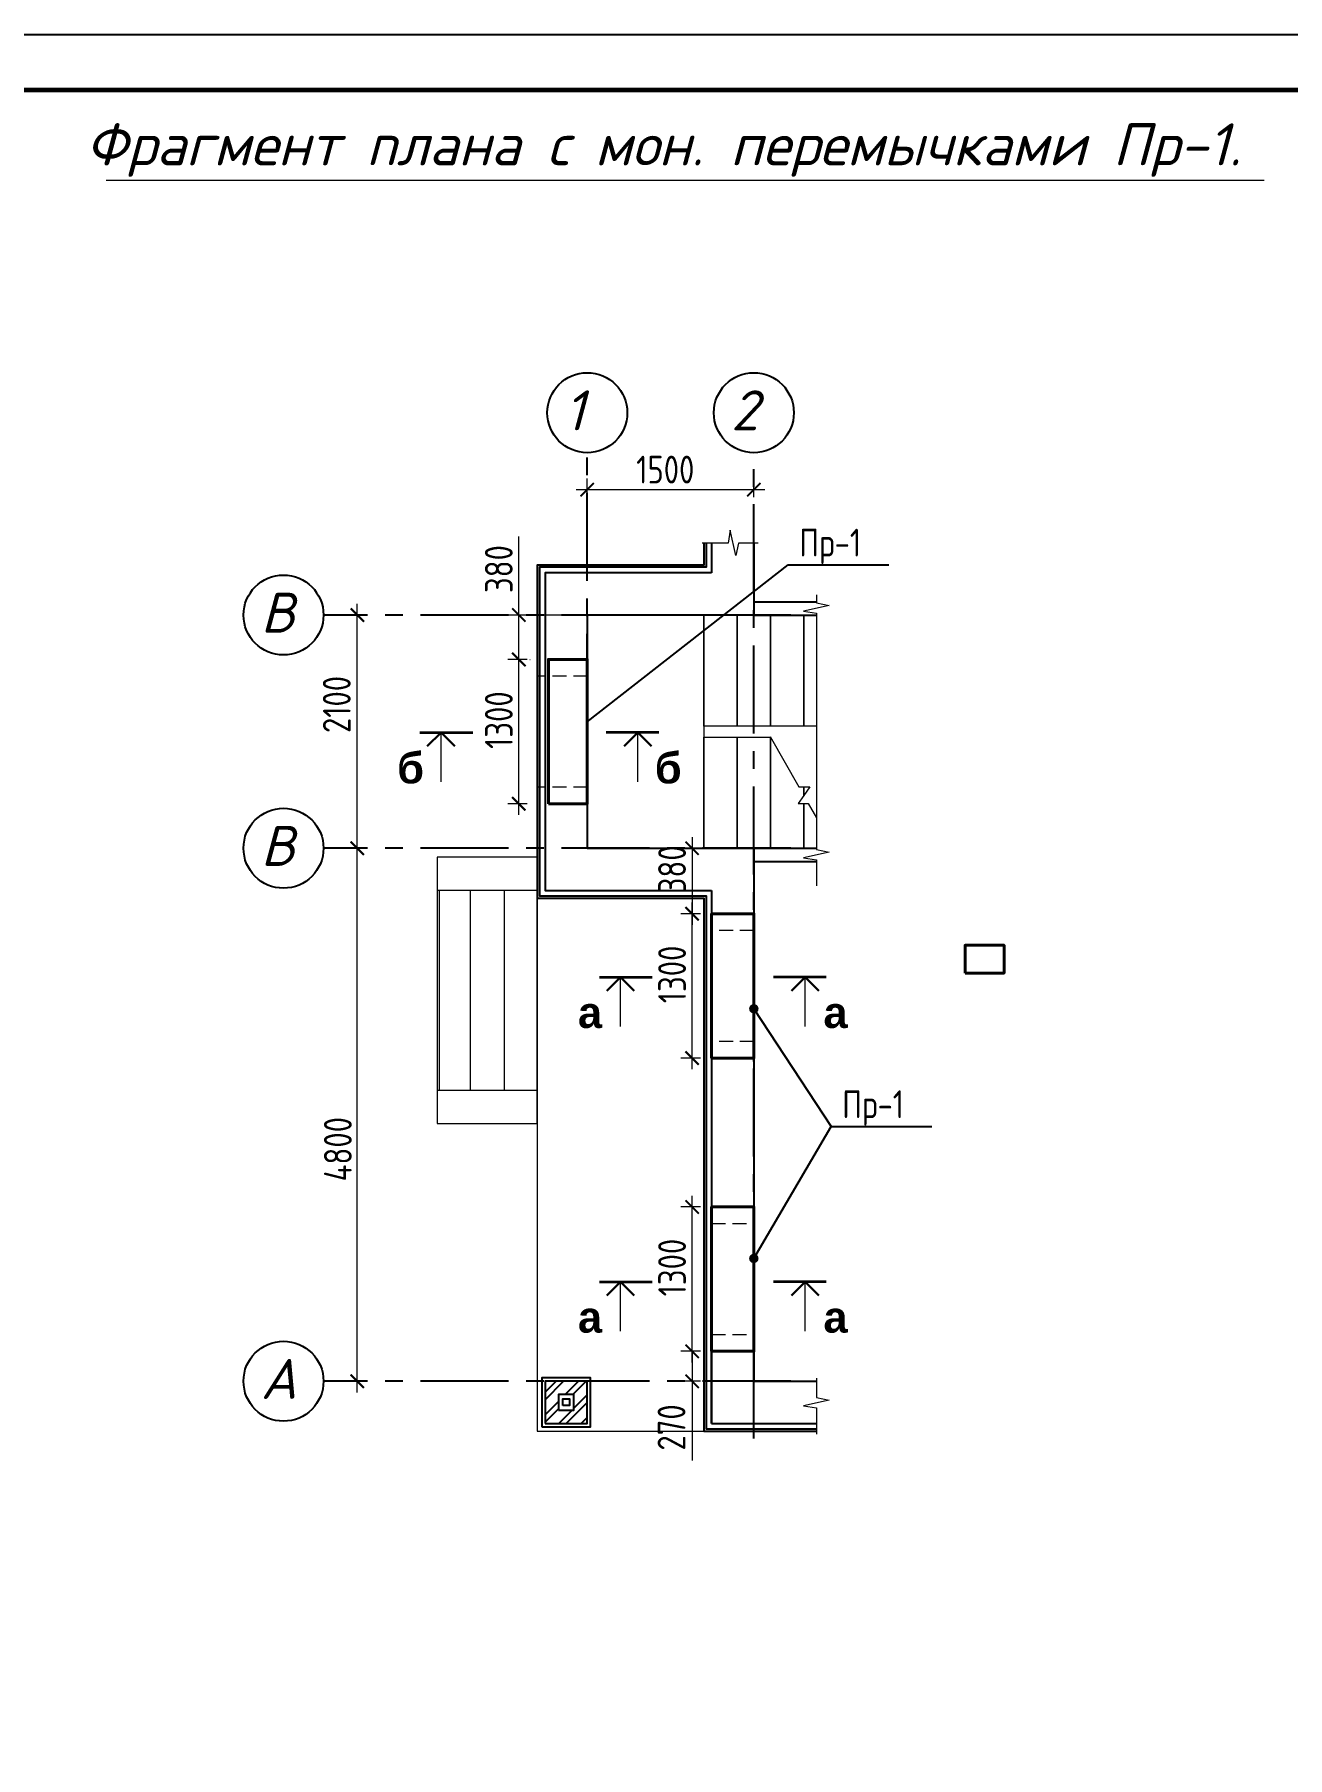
# Model space of a CAD drawing. Extents: x -12289450 to -10763036, y -7834513 to -6150123.
# Drawn here: x -10909636 to -10898354, y -7820331 to -7804813 of the extents above; entities that cross this region are included whole.
import ezdxf

# ---------------------------------------------------------------- set-up
doc = ezdxf.new("R2010")
doc.units = 0
doc.header["$LTSCALE"] = 25
doc.header["$PDMODE"] = 35
for name, pattern in [('CENTER', [50.8, 31.75, -6.35, 6.35, -6.35]), ('DASHED', [0.75, 0.5, -0.25]), ('HIDDEN', [9.525, 6.35, -3.175])]:
    doc.linetypes.add(name, pattern=pattern)
doc.layers.get('DefPoints').update_dxf_attribs({"color": 10, "lineweight": 30})
for name, color, linetype in [('001-ПЕРЕГОРОДКИ', 5, 'Continuous'), ('004-ВСПЛИНИИ', 15, 'Continuous'), ('005-РАЗМЕРЫ', 252, 'Continuous'), ('008-ШТРИХОВКА', 252, 'Continuous'), ('014-ОСИ', 251, 'CENTER'), ('Annotation - Text', 7, 'Continuous'), ('EEE', 7, 'Continuous'), ('Новое', 51, 'Continuous'), ('Текст', 7, 'Continuous')]:
    doc.layers.add(name, color=color, linetype=linetype)
for name, color, linetype, lineweight in [('Ростверк', 5, 'Continuous', 35), ('СТЕНЫ', 5, 'Continuous', 40), ('Текст AMS', 7, 'Continuous', 9), ('ФУНДАМЕНТ', 5, 'Continuous', 30)]:
    doc.layers.add(name, color=color, linetype=linetype, lineweight=lineweight)
doc.styles.add('gismo', font='isocpeui.ttf')
doc.styles.add('GOST 2.304', font='cs_gost2304.shx')
doc.styles.add('Isocpeur', font='isocpeui.ttf')
doc.styles.add('СГЕНЕРИР_СТИЛЬ_1', font='arialbd.ttf')
doc.dimstyles.new('1', dxfattribs={"dimscale": 100, "dimtxt": 2.5, "dimasz": 1.2, "dimexe": 1, "dimexo": 1, "dimgap": 0.5, "dimtad": 1, "dimdec": 0, "dimzin": 0, "dimdsep": 46, "dimtxsty": 'GOST 2.304', "dimblk": 'ARCHTICK', "dimcen": 0.09, "dimdle": 1, "dimclrd": 256, "dimclre": 256, "dimclrt": 7, "dimadec": 0, "dimazin": 0, "dimtfac": 1, "dimtdec": 0, "dimtmove": 0, "dimatfit": 3, "dimldrblk": 'ARCHTICK', "dimfxl": 0, "dimtolj": 1, "dimtzin": 0, "dimlwd": 5, "dimlwe": 5, "dimarcsym": 0})

# ---------------------------------------------------------------- blocks, each defined once
blk = doc.blocks.new('_ArchTick')
at = {"color": 0, "linetype": 'ByBlock', "const_width": 0.15}
blk.add_lwpolyline([(-0.5, -0.5), (0.5, 0.5)], dxfattribs=at)
blk = doc.blocks.new('*D1657')
at = {"layer": '005-РАЗМЕРЫ', "lineweight": 5, "transparency": 16777216}
for p, q in [((-10904659, -7808981), (-10904659, -7808812)), ((-10903159, -7808981), (-10903159, -7808812)), ((-10904759, -7808912), (-10903059, -7808912))]:
    blk.add_line(p, q, dxfattribs=at)
at = {"layer": 'DefPoints', "color": 0, "transparency": 16777216}
for p in [(-10903159, -7808912), (-10904659, -7809081), (-10903159, -7809081)]:
    blk.add_point(p, dxfattribs=at)
at = {"layer": '005-РАЗМЕРЫ', "lineweight": 5, "transparency": 16777216, "xscale": 120, "yscale": 120, "zscale": 120, "rotation": 180}
blk.add_blockref('_ArchTick', (-10904659, -7808912), dxfattribs=at)
at = {"layer": '005-РАЗМЕРЫ', "lineweight": 5, "transparency": 16777216, "xscale": 120, "yscale": 120, "zscale": 120}
blk.add_blockref('_ArchTick', (-10903159, -7808912), dxfattribs=at)
at = {"layer": '005-РАЗМЕРЫ', "color": 7, "transparency": 16777216, "insert": (-10903956, -7808732), "char_height": 250, "attachment_point": 5, "style": 'GOST 2.304'}
blk.add_mtext('\\A1;1500', dxfattribs=at)
blk = doc.blocks.new('*D1658')
at = {"layer": '005-РАЗМЕРЫ', "lineweight": 5, "transparency": 16777216}
for p, q in [((-10906729, -7817042), (-10906729, -7812042)), ((-10906762, -7812142), (-10906829, -7812142)), ((-10906778, -7816942), (-10906829, -7816942))]:
    blk.add_line(p, q, dxfattribs=at)
at = {"layer": 'DefPoints', "color": 0, "transparency": 16777216}
for p in [(-10906729, -7812142), (-10906662, -7812142), (-10906678, -7816942)]:
    blk.add_point(p, dxfattribs=at)
at = {"layer": '005-РАЗМЕРЫ', "lineweight": 5, "transparency": 16777216, "xscale": 120, "yscale": 120, "zscale": 120}
for p, rotation in [((-10906729, -7812142), 90), ((-10906729, -7816942), 270)]:
    blk.add_blockref('_ArchTick', p, dxfattribs=dict(at, rotation=rotation))
at = {"layer": '005-РАЗМЕРЫ', "color": 7, "transparency": 16777216, "insert": (-10906904, -7814852), "char_height": 250, "attachment_point": 5, "rotation": 90, "style": 'GOST 2.304'}
blk.add_mtext('\\A1;4800', dxfattribs=at)
blk = doc.blocks.new('*D1659')
at = {"layer": '005-РАЗМЕРЫ', "lineweight": 5, "transparency": 16777216}
for p, q in [((-10903715, -7812042), (-10903715, -7812832)), ((-10904159, -7812142), (-10903615, -7812142)), ((-10903616, -7812732), (-10903615, -7812732))]:
    blk.add_line(p, q, dxfattribs=at)
at = {"layer": 'DefPoints', "color": 0, "transparency": 16777216}
for p in [(-10904259, -7812142), (-10903716, -7812732), (-10903715, -7812732)]:
    blk.add_point(p, dxfattribs=at)
at = {"layer": '005-РАЗМЕРЫ', "lineweight": 5, "transparency": 16777216, "xscale": 120, "yscale": 120, "zscale": 120}
for p, rotation in [((-10903715, -7812142), 90), ((-10903715, -7812732), 270)]:
    blk.add_blockref('_ArchTick', p, dxfattribs=dict(at, rotation=rotation))
at = {"layer": '005-РАЗМЕРЫ', "color": 7, "transparency": 16777216, "insert": (-10903895, -7812332), "char_height": 250, "attachment_point": 5, "rotation": 90, "style": 'GOST 2.304'}
blk.add_mtext('\\A1;380', dxfattribs=at)
blk = doc.blocks.new('*D1660')
at = {"layer": '005-РАЗМЕРЫ', "lineweight": 5, "transparency": 16777216}
for p, q in [((-10903715, -7816772), (-10903715, -7815272)), ((-10903639, -7815372), (-10903815, -7815372)), ((-10903639, -7816672), (-10903815, -7816672))]:
    blk.add_line(p, q, dxfattribs=at)
at = {"layer": 'DefPoints', "color": 0, "transparency": 16777216}
for p in [(-10903715, -7815372), (-10903539, -7815372), (-10903539, -7816672)]:
    blk.add_point(p, dxfattribs=at)
at = {"layer": '005-РАЗМЕРЫ', "lineweight": 5, "transparency": 16777216, "xscale": 120, "yscale": 120, "zscale": 120}
for p, rotation in [((-10903715, -7815372), 90), ((-10903715, -7816672), 270)]:
    blk.add_blockref('_ArchTick', p, dxfattribs=dict(at, rotation=rotation))
at = {"layer": '005-РАЗМЕРЫ', "color": 7, "transparency": 16777216, "insert": (-10903895, -7815918), "char_height": 250, "attachment_point": 5, "rotation": 90, "style": 'GOST 2.304'}
blk.add_mtext('\\A1;1300', dxfattribs=at)
blk = doc.blocks.new('*D1661')
at = {"layer": '005-РАЗМЕРЫ', "lineweight": 5, "transparency": 16777216}
for p, q in [((-10903715, -7814132), (-10903715, -7812632)), ((-10903639, -7812732), (-10903815, -7812732)), ((-10903639, -7814032), (-10903815, -7814032))]:
    blk.add_line(p, q, dxfattribs=at)
at = {"layer": 'DefPoints', "color": 0, "transparency": 16777216}
for p in [(-10903715, -7812732), (-10903539, -7812732), (-10903539, -7814032)]:
    blk.add_point(p, dxfattribs=at)
at = {"layer": '005-РАЗМЕРЫ', "lineweight": 5, "transparency": 16777216, "xscale": 120, "yscale": 120, "zscale": 120}
for p, rotation in [((-10903715, -7812732), 90), ((-10903715, -7814032), 270)]:
    blk.add_blockref('_ArchTick', p, dxfattribs=dict(at, rotation=rotation))
at = {"layer": '005-РАЗМЕРЫ', "color": 7, "transparency": 16777216, "insert": (-10903895, -7813278), "char_height": 250, "attachment_point": 5, "rotation": 90, "style": 'GOST 2.304'}
blk.add_mtext('\\A1;1300', dxfattribs=at)
blk = doc.blocks.new('*D1662')
at = {"layer": '005-РАЗМЕРЫ', "lineweight": 5, "transparency": 16777216}
for p, q in [((-10903639, -7816672), (-10903815, -7816672)), ((-10903715, -7816672), (-10903715, -7817042)), ((-10903639, -7816942), (-10903815, -7816942)), ((-10903715, -7816942), (-10903715, -7817655))]:
    blk.add_line(p, q, dxfattribs=at)
at = {"layer": 'DefPoints', "color": 0, "transparency": 16777216}
for p in [(-10903715, -7816672), (-10903539, -7816672), (-10903539, -7816942)]:
    blk.add_point(p, dxfattribs=at)
at = {"layer": '005-РАЗМЕРЫ', "lineweight": 5, "transparency": 16777216, "xscale": 120, "yscale": 120, "zscale": 120}
for p, rotation in [((-10903715, -7816672), 90), ((-10903715, -7816942), 270)]:
    blk.add_blockref('_ArchTick', p, dxfattribs=dict(at, rotation=rotation))
at = {"layer": '005-РАЗМЕРЫ', "color": 7, "transparency": 16777216, "insert": (-10903900, -7817358), "char_height": 250, "attachment_point": 5, "rotation": 90, "style": 'GOST 2.304'}
blk.add_mtext('\\A1;270', dxfattribs=at)
blk = doc.blocks.new('*D1664')
at = {"layer": '005-РАЗМЕРЫ', "lineweight": 5, "transparency": 16777216}
for p, q in [((-10905274, -7810042), (-10905274, -7809334)), ((-10904759, -7810042), (-10905374, -7810042)), ((-10905274, -7810442), (-10905274, -7809942)), ((-10905176, -7810442), (-10905174, -7810442))]:
    blk.add_line(p, q, dxfattribs=at)
at = {"layer": 'DefPoints', "color": 0, "transparency": 16777216}
for p in [(-10904659, -7810042), (-10905276, -7810442), (-10905274, -7810442)]:
    blk.add_point(p, dxfattribs=at)
at = {"layer": '005-РАЗМЕРЫ', "lineweight": 5, "transparency": 16777216, "xscale": 120, "yscale": 120, "zscale": 120}
for p, rotation in [((-10905274, -7810042), 90), ((-10905274, -7810442), 270)]:
    blk.add_blockref('_ArchTick', p, dxfattribs=dict(at, rotation=rotation))
at = {"layer": '005-РАЗМЕРЫ', "color": 7, "transparency": 16777216, "insert": (-10905455, -7809628), "char_height": 250, "attachment_point": 5, "rotation": 90, "style": 'GOST 2.304'}
blk.add_mtext('\\A1;380', dxfattribs=at)
blk = doc.blocks.new('*D1663')
at = {"layer": '005-РАЗМЕРЫ', "lineweight": 5, "transparency": 16777216}
for p, q in [((-10905275, -7811842), (-10905275, -7810342)), ((-10905199, -7810442), (-10905375, -7810442)), ((-10905199, -7811742), (-10905375, -7811742))]:
    blk.add_line(p, q, dxfattribs=at)
at = {"layer": 'DefPoints', "color": 0, "transparency": 16777216}
for p in [(-10905275, -7810442), (-10905099, -7810442), (-10905099, -7811742)]:
    blk.add_point(p, dxfattribs=at)
at = {"layer": '005-РАЗМЕРЫ', "lineweight": 5, "transparency": 16777216, "xscale": 120, "yscale": 120, "zscale": 120}
for p, rotation in [((-10905275, -7810442), 90), ((-10905275, -7811742), 270)]:
    blk.add_blockref('_ArchTick', p, dxfattribs=dict(at, rotation=rotation))
at = {"layer": '005-РАЗМЕРЫ', "color": 7, "transparency": 16777216, "insert": (-10905455, -7810988), "char_height": 250, "attachment_point": 5, "rotation": 90, "style": 'GOST 2.304'}
blk.add_mtext('\\A1;1300', dxfattribs=at)
blk = doc.blocks.new('*D1665')
at = {"layer": '005-РАЗМЕРЫ', "lineweight": 5, "transparency": 16777216}
for p, q in [((-10906762, -7810042), (-10906829, -7810042)), ((-10906729, -7812242), (-10906729, -7809942)), ((-10906658, -7812142), (-10906829, -7812142))]:
    blk.add_line(p, q, dxfattribs=at)
at = {"layer": 'DefPoints', "color": 0, "transparency": 16777216}
for p in [(-10906729, -7810042), (-10906662, -7810042), (-10906558, -7812142)]:
    blk.add_point(p, dxfattribs=at)
at = {"layer": '005-РАЗМЕРЫ', "lineweight": 5, "transparency": 16777216, "xscale": 120, "yscale": 120, "zscale": 120}
for p, rotation in [((-10906729, -7810042), 90), ((-10906729, -7812142), 270)]:
    blk.add_blockref('_ArchTick', p, dxfattribs=dict(at, rotation=rotation))
at = {"layer": '005-РАЗМЕРЫ', "color": 7, "transparency": 16777216, "insert": (-10906914, -7810847), "char_height": 250, "attachment_point": 5, "rotation": 90, "style": 'GOST 2.304'}
blk.add_mtext('\\A1;2100', dxfattribs=at)

msp = doc.modelspace()

# ---------------------------------------------------------------- hatches: boundary and pattern name
at = {"layer": '008-ШТРИХОВКА', "ltscale": 3}
h = msp.add_hatch(dxfattribs=at)
h.set_pattern_fill('ANSI32', color=256, scale=15)
h.set_pattern_definition([(45, (-10908813.86, -7574106.02), (-101.02788, 101.02788), []), (45, (-10908746.51, -7574106.02), (-101.02788, 101.02788), [])])
h.paths.add_polyline_path([(-10904659, -7817321.6), (-10904659, -7816941.6), (-10905039, -7816941.6), (-10905039, -7817321.6)])
h.paths.add_polyline_path([(-10904779, -7817201.6), (-10904919, -7817201.6), (-10904919, -7817061.6), (-10904779, -7817061.6)], flags=16)
h.paths.add_polyline_path([(-10904819, -7817161.6), (-10904879, -7817161.6), (-10904879, -7817101.6), (-10904819, -7817101.6)], flags=0)

# ---------------------------------------------------------------- linework, layer by layer
at = {"linetype": 'Continuous', "lineweight": 60, "ltscale": 75}
msp.add_lwpolyline([(-10929035.7, -7805313.4), (-10889535.9, -7805313.4), (-10889535.9, -7834013.3), (-10929035.7, -7834013.3)], close=True, dxfattribs=at)
at = {"layer": '001-ПЕРЕГОРОДКИ', "lineweight": 35, "ltscale": 100}
for points in [[(-10906164.7, -7811100.1), (-10905690, -7811100.1)], [(-10904014, -7811100.1), (-10904488.7, -7811100.1)], [(-10904549.2, -7813303), (-10904074.5, -7813303)], [(-10902508.2, -7813303), (-10902982.9, -7813303)], [(-10904549.2, -7816046.6), (-10904074.5, -7816046.6)], [(-10902508.2, -7816046.6), (-10902982.9, -7816046.6)]]:
    msp.add_lwpolyline(points, dxfattribs=at)
at = {"layer": '001-ПЕРЕГОРОДКИ', "lineweight": 18, "ltscale": 100}
for points in [[(-10905975.6, -7811543.9), (-10905975.6, -7811100.1)], [(-10905975.6, -7811543.9), (-10905975.6, -7811100.1)], [(-10904203, -7811543.9), (-10904203, -7811100.1)], [(-10904203, -7811543.9), (-10904203, -7811100.1)], [(-10904360.2, -7813746.8), (-10904360.2, -7813303)], [(-10904360.2, -7813746.8), (-10904360.2, -7813303)], [(-10902697.3, -7813746.8), (-10902697.3, -7813303)], [(-10902697.3, -7813746.8), (-10902697.3, -7813303)], [(-10904360.2, -7816490.4), (-10904360.2, -7816046.6)], [(-10904360.2, -7816490.4), (-10904360.2, -7816046.6)], [(-10902697.3, -7816490.4), (-10902697.3, -7816046.6)], [(-10902697.3, -7816490.4), (-10902697.3, -7816046.6)]]:
    msp.add_lwpolyline(points, dxfattribs=at)
at = {"layer": '004-ВСПЛИНИИ', "color": 0, "lineweight": 0}
for points in [[(-10903120.6, -7809393.1), (-10903296, -7809393.1), (-10903320.3, -7809506.4), (-10903370.9, -7809276.8), (-10903390.1, -7809393.1), (-10903625.2, -7809393.1)], [(-10902594.5, -7809859.4), (-10902594.5, -7809932.2), (-10902481.3, -7809956.5), (-10902710.8, -7810007), (-10902594.5, -7810026.3), (-10902594.5, -7812079.4)], [(-10902594.5, -7812079.4), (-10902594.5, -7812152.2), (-10902481.3, -7812176.5), (-10902710.8, -7812227), (-10902594.5, -7812246.3), (-10902594.5, -7812481.4)], [(-10902594.5, -7816912.9), (-10902594.5, -7817088.3), (-10902481.3, -7817112.5), (-10902710.8, -7817163.1), (-10902594.5, -7817182.3), (-10902594.5, -7817417.4)]]:
    msp.add_lwpolyline(points, dxfattribs=at)
at = {"layer": '004-ВСПЛИНИИ', "lineweight": 18}
for points in [[(-10903609, -7810041.6), (-10903609, -7810041.6), (-10903609, -7810041.6), (-10903609, -7812141.6), (-10903609, -7812141.6), (-10903609, -7812141.6)], [(-10902594.5, -7811041.6), (-10902709, -7811041.6), (-10902709, -7810041.6), (-10902594.5, -7810041.6)], [(-10902709, -7811737.7), (-10902709, -7812141.6), (-10903009, -7812141.6), (-10903009, -7811141.6)], [(-10902709, -7811589.8), (-10902709, -7811666.6)], [(-10902709, -7811666.6), (-10902709, -7811589.8)], [(-10902709, -7812141.6), (-10902709, -7812141.6), (-10902709, -7811737.7)]]:
    msp.add_lwpolyline(points, dxfattribs=at)
for points in [[(-10903609, -7810041.6), (-10903309, -7810041.6), (-10903309, -7811041.6), (-10903609, -7811041.6)], [(-10903309, -7810041.6), (-10903009, -7810041.6), (-10903009, -7811041.6), (-10903309, -7811041.6)], [(-10903009, -7810041.6), (-10902709, -7810041.6), (-10902709, -7811041.6), (-10903009, -7811041.6)], [(-10903609, -7811141.6), (-10903309, -7811141.6), (-10903309, -7812141.6), (-10903609, -7812141.6)], [(-10903309, -7811141.6), (-10903009, -7811141.6), (-10903009, -7812141.6), (-10903309, -7812141.6)]]:
    msp.add_lwpolyline(points, close=True, dxfattribs=at)
at = {"layer": '004-ВСПЛИНИИ', "color": 0, "lineweight": 18}
for points in [[(-10903012.3, -7811135.9), (-10902752.9, -7811589.8)], [(-10902752.9, -7811589.8), (-10902653.4, -7811589.8), (-10902709, -7811666.6), (-10902760.6, -7811737.7), (-10902668.4, -7811737.7)], [(-10902668.4, -7811737.7), (-10902594.5, -7811867)]]:
    msp.add_lwpolyline(points, dxfattribs=at)
at = {"layer": '014-ОСИ'}
for points in [[(-10904659, -7811004.8), (-10904659, -7808580)], [(-10903159, -7817458.5), (-10903159, -7808580)], [(-10902827.1, -7810041.6), (-10907033.6, -7810041.6)], [(-10902827.1, -7812141.6), (-10907033.6, -7812141.6)], [(-10902827.1, -7816941.6), (-10907033.6, -7816941.6)]]:
    msp.add_lwpolyline(points, dxfattribs=at)
at = {"layer": 'EEE', "lineweight": 25, "ltscale": 3}
for p, q in [((-10904659, -7811004.8), (-10902849.7, -7809589.8)), ((-10902849.7, -7809589.8), (-10901943.2, -7809589.8)), ((-10903159, -7813587.4), (-10902463.2, -7814647.5)), ((-10903159, -7815836), (-10902463.2, -7814647.5)), ((-10902463.2, -7814647.5), (-10901556.7, -7814647.5))]:
    msp.add_line(p, q, dxfattribs=at)
at = {"layer": 'EEE', "lineweight": 25, "ltscale": 3, "const_width": 56.2}
for points in [[(-10903145, -7813587.4, 1), (-10903173.1, -7813587.4, 1)], [(-10903145, -7815836, 1), (-10903173.1, -7815836, 1)]]:
    msp.add_lwpolyline(points, format="xyb", close=True, dxfattribs=at)
at = {"layer": 'Новое', "color": 7, "linetype": 'Continuous'}
msp.add_lwpolyline([(-10931035.7, -7804813.4), (-10889035.9, -7804813.4), (-10889035.9, -7834513.3), (-10931035.7, -7834513.3)], close=True, dxfattribs=at)
msp.add_lwpolyline([(-10931035.7, -7804813.4), (-10889035.9, -7804813.4), (-10889035.9, -7834513.3), (-10931035.7, -7834513.3)], close=True, dxfattribs=at)
at = {"layer": 'Ростверк', "lineweight": 13, "ltscale": 100}
msp.add_lwpolyline([(-10905989, -7814321.6), (-10905989, -7812521.6)], dxfattribs=at)
at = {"layer": 'СТЕНЫ', "lineweight": 25, "ltscale": 3}
for p, q in [((-10903159, -7809921.6), (-10902594.5, -7809921.6)), ((-10903159, -7810041.6), (-10904659, -7810041.6)), ((-10904659, -7810041.6), (-10904659, -7810591.6)), ((-10903159, -7810041.6), (-10902594.5, -7810041.6)), ((-10904659, -7810591.6), (-10904659, -7812141.6)), ((-10905039, -7811863.8), (-10905039, -7812521.6)), ((-10904659, -7811863.8), (-10904659, -7812141.6)), ((-10904659, -7812141.6), (-10902594.5, -7812141.6)), ((-10903159, -7812261.6), (-10902594.5, -7812261.6)), ((-10905039, -7812521.6), (-10903539, -7812521.6)), ((-10905039, -7812571.6), (-10903589, -7812571.6)), ((-10903159, -7812881.6), (-10903159, -7816941.6)), ((-10903159, -7814061.6), (-10903159, -7813881.6)), ((-10903539, -7817321.6), (-10903539, -7816521.6)), ((-10903159, -7816521.6), (-10903159, -7816941.6)), ((-10903159, -7816941.6), (-10902594.5, -7816941.6)), ((-10903539, -7817321.6), (-10902594.5, -7817321.6))]:
    msp.add_line(p, q, dxfattribs=at)
at = {"layer": 'СТЕНЫ', "linetype": 'DASHED', "lineweight": 9, "ltscale": 10}
for p, q in [((-10903159, -7812731.6), (-10903539, -7812731.6)), ((-10903159, -7812881.6), (-10903539, -7812881.6)), ((-10903159, -7813881.6), (-10903539, -7813881.6)), ((-10903159, -7814031.6), (-10903539, -7814031.6)), ((-10903539, -7815371.6), (-10903159, -7815371.6)), ((-10903539, -7815521.6), (-10903159, -7815521.6)), ((-10903539, -7816521.6), (-10903159, -7816521.6)), ((-10903539, -7816671.6), (-10903159, -7816671.6))]:
    msp.add_line(p, q, dxfattribs=at)
at = {"layer": 'СТЕНЫ', "lineweight": 25, "ltscale": 3}
for points in [[(-10903609, -7809393.1), (-10903609, -7809591.6), (-10905109, -7809591.6), (-10905109, -7810441.6)], [(-10903609, -7809393.1), (-10903609, -7809591.6), (-10905109, -7809591.6), (-10905109, -7810591.6)], [(-10903589, -7809393.1), (-10903589, -7809611.6), (-10905089, -7809611.6), (-10905089, -7810441.6)], [(-10903589, -7809393.1), (-10903589, -7809611.6), (-10905089, -7809611.6), (-10905089, -7810591.6)], [(-10903539, -7809393.1), (-10903539, -7809661.6)], [(-10903159, -7809393.1), (-10903159, -7810041.6)], [(-10903159, -7809393.1), (-10903159, -7810041.6)], [(-10903539, -7809661.6), (-10905039, -7809661.6), (-10905039, -7810441.6)], [(-10903539, -7809661.6), (-10905039, -7809661.6), (-10905039, -7810591.6)], [(-10905109, -7810591.6), (-10905109, -7812591.6), (-10903609, -7812591.6), (-10903609, -7812881.6)], [(-10905089, -7810591.6), (-10905089, -7812571.6), (-10903589, -7812571.6), (-10903589, -7817371.6)], [(-10905039, -7810591.6), (-10905039, -7812521.6), (-10903539, -7812521.6)], [(-10905109, -7811741.6), (-10905109, -7812591.6), (-10903609, -7812591.6), (-10903609, -7812881.6)], [(-10905089, -7811741.6), (-10905089, -7812571.6), (-10903589, -7812571.6), (-10903589, -7812881.6)], [(-10905039, -7811741.6), (-10905039, -7812521.6), (-10903539, -7812521.6)], [(-10905039, -7811863.8), (-10905039, -7812521.6), (-10903539, -7812521.6)], [(-10905039, -7811863.8), (-10905039, -7812521.6), (-10903539, -7812521.6)], [(-10903159, -7812141.6), (-10903159, -7812881.6)], [(-10903159, -7812141.6), (-10903159, -7812881.6)], [(-10903539, -7812521.6), (-10903539, -7812881.6)], [(-10903539, -7812521.6), (-10903539, -7812881.6)], [(-10903609, -7812881.6), (-10903609, -7816521.6)], [(-10903539, -7812881.6), (-10903539, -7815521.6)], [(-10903589, -7813881.6), (-10903589, -7815521.6)], [(-10903589, -7813881.6), (-10903589, -7815521.6)], [(-10903539, -7813881.6), (-10903539, -7815521.6)], [(-10903159, -7813881.6), (-10903159, -7815521.6)], [(-10903159, -7813881.6), (-10903159, -7815521.6)], [(-10903589, -7815521.6), (-10903589, -7817371.6), (-10902594.5, -7817371.6)], [(-10903539, -7815521.6), (-10903539, -7817321.6)], [(-10903609, -7816521.6), (-10903609, -7817391.6), (-10902594.5, -7817391.6)], [(-10903539, -7816521.6), (-10903539, -7817321.6)]]:
    msp.add_lwpolyline(points, dxfattribs=at)
at = {"layer": 'СТЕНЫ', "ltscale": 3}
for points in [[(-10905009, -7811741.6), (-10904659, -7811741.6), (-10904659, -7810441.6), (-10905009, -7810441.6)], [(-10903539, -7814031.6), (-10903159, -7814031.6), (-10903159, -7812731.6), (-10903539, -7812731.6)], [(-10901256.6, -7813266.1), (-10901256.6, -7813016.1), (-10900906.6, -7813016.1), (-10900906.6, -7813266.1), (-10901256.6, -7813266.1)], [(-10903539, -7816671.6), (-10903159, -7816671.6), (-10903159, -7815371.6), (-10903539, -7815371.6)]]:
    msp.add_lwpolyline(points, close=True, dxfattribs=at)
at = {"layer": 'СТЕНЫ', "lineweight": 9, "ltscale": 3}
for points in [[(-10905109, -7811591.6), (-10905109, -7810591.6)], [(-10904659, -7811591.6), (-10904659, -7810591.6)]]:
    msp.add_lwpolyline(points, dxfattribs=at)
at = {"layer": 'СТЕНЫ', "linetype": 'DASHED', "lineweight": 9, "ltscale": 10}
for points in [[(-10904659, -7810591.6), (-10905109, -7810591.6)], [(-10904659, -7811591.6), (-10905109, -7811591.6)]]:
    msp.add_lwpolyline(points, dxfattribs=at)
at = {"layer": 'СТЕНЫ', "color": 5, "lineweight": 30}
for points in [[(-10905975.6, -7811100.1), (-10906099, -7811223.5)], [(-10905975.6, -7811100.1), (-10905852.3, -7811223.5)], [(-10904203, -7811100.1), (-10904326.4, -7811223.5)], [(-10904203, -7811100.1), (-10904079.7, -7811223.5)], [(-10904360.2, -7813303), (-10904483.6, -7813426.3)], [(-10904360.2, -7813303), (-10904236.8, -7813426.3)], [(-10902697.3, -7813303), (-10902820.6, -7813426.3)], [(-10902697.3, -7813303), (-10902573.9, -7813426.3)], [(-10904360.2, -7816046.6), (-10904483.6, -7816170)], [(-10904360.2, -7816046.6), (-10904236.8, -7816170)], [(-10902697.3, -7816046.6), (-10902820.6, -7816170)], [(-10902697.3, -7816046.6), (-10902573.9, -7816170)]]:
    msp.add_lwpolyline(points, dxfattribs=at)
at = {"layer": 'СТЕНЫ', "lineweight": 13, "ltscale": 3}
for points in [[(-10905109, -7812221.6), (-10906009, -7812221.6), (-10906009, -7814621.6), (-10905109, -7814621.6)], [(-10905109, -7814621.6), (-10905109, -7812221.6)], [(-10905109, -7812521.6), (-10906009, -7812521.6), (-10906009, -7814321.6), (-10905109, -7814321.6)], [(-10905709, -7814321.6), (-10905709, -7812521.6)], [(-10905405, -7814321.6), (-10905405, -7812521.6)], [(-10905109, -7812571.6), (-10905109, -7817391.6), (-10903589, -7817391.6)]]:
    msp.add_lwpolyline(points, dxfattribs=at)
at = {"layer": 'СТЕНЫ', "lineweight": 25, "ltscale": 3}
for points in [[(-10905069, -7817351.6), (-10904629, -7817351.6), (-10904629, -7816911.6), (-10905069, -7816911.6)], [(-10905039, -7817321.6), (-10904659, -7817321.6), (-10904659, -7816941.6), (-10905039, -7816941.6)], [(-10904919, -7817201.6), (-10904779, -7817201.6), (-10904779, -7817061.6), (-10904919, -7817061.6)], [(-10904879, -7817161.6), (-10904879, -7817101.6), (-10904819, -7817101.6), (-10904819, -7817161.6), (-10904879, -7817161.6)]]:
    msp.add_lwpolyline(points, close=True, dxfattribs=at)
at = {"layer": 'Текст'}
for centre in [(-10904659, -7808220), (-10903159, -7808220), (-10907393.6, -7810041.6), (-10907393.6, -7812141.6), (-10907393.6, -7816941.6)]:
    msp.add_circle(centre, 360, dxfattribs=at)
at = {"layer": 'Текст AMS', "linetype": 'Continuous', "lineweight": 5, "ltscale": 75}
msp.add_lwpolyline([(-10908988.9, -7806125.3), (-10898563.9, -7806125.3)], dxfattribs=at)
at = {"layer": 'ФУНДАМЕНТ', "linetype": 'HIDDEN', "lineweight": 0}
msp.add_line((-10904659, -7812141.6), (-10903159, -7812141.6), dxfattribs=at)

# ---------------------------------------------------------------- texts
at = {"layer": 'Annotation - Text', "color": 0, "lineweight": 25, "style": 'gismo'}
msp.add_text('Фрагмент nлана с мон. перемычками Пр-1.', height=378, dxfattribs=at).set_placement((-10909176.4, -7805992.1))
at = {"layer": 'Annotation - Text', "color": 7, "linetype": 'Continuous', "lineweight": 0, "char_height": 280, "attachment_point": 2, "style": 'СГЕНЕРИР_СТИЛЬ_1'}
for s, insert in [('б', (-10906249.3, -7811277.8)), ('б', (-10903929.3, -7811277.8)), ('а', (-10904633.9, -7813480.7)), ('а', (-10902423.6, -7813480.7)), ('а', (-10904633.9, -7816224.3)), ('а', (-10902423.6, -7816224.3))]:
    msp.add_mtext(s, dxfattribs=dict(at, insert=insert))
at = {"layer": 'EEE', "lineweight": 25, "ltscale": 3, "style": 'GOST 2.304'}
for p in [(-10902750.4, -7809514.8), (-10902363.9, -7814572.5)]:
    msp.add_text('Пр-1', height=250, dxfattribs=at).set_placement(p)
at = {"layer": 'Текст', "style": 'Isocpeur'}
for s, p in [('1', (-10904864.3, -7808378.7)), ('2', (-10903364.3, -7808378.7)), ('В', (-10907598.9, -7810200.4)), ('В', (-10907598.9, -7812300.4)), ('А', (-10907598.9, -7817100.4))]:
    msp.add_text(s, height=360, dxfattribs=at).set_placement(p)

# ---------------------------------------------------------------- dimensions: what is measured, and where the dimension line sits
at = {"layer": '005-РАЗМЕРЫ'}
dim = msp.add_linear_dim(base=(-10903159, -7808911.8), p1=(-10904659, -7809081), p2=(-10903159, -7809081), text='1500', dimstyle='1', dxfattribs=at)
dim.commit()
dim.dimension.update_dxf_attribs({"geometry": '*D1657', "text_midpoint": (-10903956.3, -7808911.8), "dimtype": 160})
for base, p1, p2, picture, middle in [((-10905274.4, -7810441.6), (-10904659, -7810041.6), (-10905276.4, -7810441.6), '*D1664', (-10905274.4, -7809627.9)), ((-10903715, -7812731.6), (-10904258.6, -7812141.6), (-10903716.2, -7812731.6), '*D1659', (-10903715, -7812331.6))]:
    dim = msp.add_linear_dim(base=base, p1=p1, p2=p2, angle=90, text='380', dimstyle='1', dxfattribs=at)
    dim.commit()
    dim.dimension.update_dxf_attribs({"geometry": picture, "text_midpoint": middle, "dimtype": 160})
for base, p1, p2, text, picture, middle in [((-10906729.1, -7810041.6), (-10906557.9, -7812141.6), (-10906661.6, -7810041.6), '2100', '*D1665', (-10906729.1, -7810847)), ((-10906729.1, -7812141.6), (-10906678.1, -7816941.6), (-10906661.6, -7812141.6), '4800', '*D1658', (-10906729.1, -7814852.4))]:
    dim = msp.add_linear_dim(base=base, p1=p1, p2=p2, angle=90, text=text, dimstyle='1', override={"dimlfac": 1, "dimtxsty": 'GOST 2.304', "dimblk1": 'ArchTick', "dimblk2": 'ArchTick', "dimsah": 1, "dimtolj": 1}, dxfattribs=at)
    dim.commit()
    dim.dimension.update_dxf_attribs({"geometry": picture, "text_midpoint": middle, "dimtype": 160})
for base, p1, p2, picture, middle in [((-10905275.2, -7810441.6), (-10905099.2, -7811741.6), (-10905099.2, -7810441.6), '*D1663', (-10905275.2, -7810988.5)), ((-10903715, -7812731.6), (-10903539, -7814031.6), (-10903539, -7812731.6), '*D1661', (-10903715, -7813278.5)), ((-10903715, -7815371.6), (-10903539, -7816671.6), (-10903539, -7815371.6), '*D1660', (-10903715, -7815918.5)), ((-10903715, -7816671.6), (-10903539, -7816941.6), (-10903539, -7816671.6), '*D1662', (-10903715, -7817358.5))]:
    dim = msp.add_linear_dim(base=base, p1=p1, p2=p2, angle=90, dimstyle='1', dxfattribs=at)
    dim.commit()
    dim.dimension.update_dxf_attribs({"geometry": picture, "text_midpoint": middle, "dimtype": 160})

doc.saveas('drawing.dxf')
